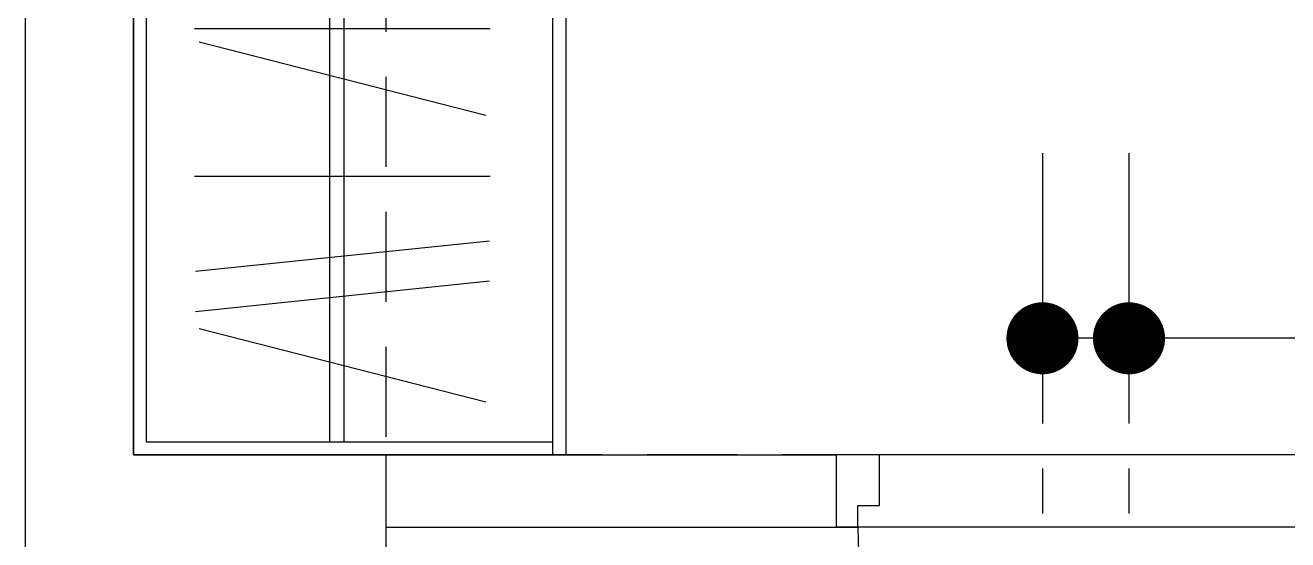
# Model space of a CAD drawing. Header units: millimetres. Extents: x 98197 to 106565, y 53890 to 60222.
# Drawn here: x 99399.7 to 99574.8, y 56623.8 to 56695.2 of the extents above; entities that cross this region are included whole.
import ezdxf

# ---------------------------------------------------------------- set-up
doc = ezdxf.new("R2010")
doc.units = ezdxf.units.MM
doc.header["$LTSCALE"] = 50
doc.header["$MEASUREMENT"] = 0
doc.linetypes.add('CENTER2', pattern=[1.125, 0.75, -0.125, 0.125, -0.125])
doc.linetypes.add('HIDDEN', pattern=[0.375, 0.25, -0.125])
doc.layers.get('0').update_dxf_attribs({"color": 8, "linetype": 'CONTINUOUS'})
for name, color, linetype in [('00', 7, 'HIDDEN'), ('35', 4, 'CENTER2'), ('furniture', 55, 'CONTINUOUS')]:
    doc.layers.add(name, color=color, linetype=linetype)

# ---------------------------------------------------------------- blocks, each defined once
blk = doc.blocks.new('*U65', base_point=(71637.47, 1628.82))
for p, q in [((71602.97, 1702.82), (71602.97, 1633.82)), ((71605.97, 1633.82), (71605.97, 1702.82)), ((71599.97, 1623.82), (71599.97, 1633.82)), ((71599.97, 1633.82), (71602.97, 1633.82)), ((71602.97, 1633.82), (71605.97, 1633.82)), ((71605.97, 1633.82), (71674.97, 1633.82)), ((71674.97, 1623.82), (71674.97, 1633.82)), ((71599.97, 1623.82), (71674.97, 1623.82))]:
    blk.add_line(p, q)
for points in [[(71599.97, 1633.82), (71602.97, 1633.82), (71602.97, 1630.82), (71605.97, 1630.82), (71605.97, 1623.82), (71599.97, 1623.82)], [(71674.97, 1633.82), (71671.97, 1633.82), (71671.97, 1630.82), (71668.97, 1630.82), (71668.97, 1623.82), (71674.97, 1623.82)]]:
    blk.add_lwpolyline(points)
blk.add_arc((71602.97, 1633.82), 69, 0, 90)
blk = doc.blocks.new('A$C0C512B12')
at = {"layer": 'furniture'}
for p, q in [((-102.96, 70.62), (-92.77, 110.4)), ((-86.18, 70.11), (-90.42, 110.91)), ((-80.61, 70.11), (-84.84, 110.91)), ((-71.63, 70), (-71.63, 111.01)), ((-63.19, 70.62), (-53, 110.4)), ((-51.14, 70), (-51.14, 111.01)), ((-47.82, 70.62), (-37.62, 110.4)), ((-31.03, 70.11), (-35.27, 110.91)), ((-25.46, 70.11), (-29.7, 110.91)), ((-12.1, 92.31), (-108.5, 92.31)), ((-12.1, 90.31), (-108.5, 90.31))]:
    blk.add_line(p, q, dxfattribs=at)
for points in [[(-110.3, 61.31), (-110.3, 119.51), (-10.3, 119.51), (-10.3, 61.31)], [(-108.5, 61.31), (-108.5, 117.71), (-12.1, 117.71), (-12.1, 61.31)], [(-110.3, 61.31), (-40.3, 61.31)], [(-40.3, 59.51), (-110.3, 59.51), (-110.3, 61.31)], [(-40.3, 61.31), (-10.3, 61.31), (-10.3, 59.51), (-40.3, 59.51)]]:
    blk.add_lwpolyline(points, dxfattribs=at)

msp = doc.modelspace()

# ---------------------------------------------------------------- linework, layer by layer
for p, q in [((99399.654, 57040.566), (99399.654, 56620.566)), ((99414.654, 57025.566), (99414.654, 56635.566)), ((99414.654, 56635.566), (99449.654, 56635.566)), ((99449.654, 56635.566), (99449.654, 56370.566)), ((99449.654, 56635.566), (99512.154, 56635.566)), ((99449.654, 56625.566), (99512.154, 56625.566))]:
    msp.add_line(p, q)
at = {"layer": '00'}
for p, q in [((99399.654, 57025.566), (99399.654, 56405.566)), ((99449.654, 57025.566), (99449.654, 56405.566)), ((99967.154, 56635.566), (99449.654, 56635.566))]:
    msp.add_line(p, q, dxfattribs=at)
at = {"layer": '35'}
for p, q in [((99540.748, 56677.446), (99540.748, 56587.251)), ((99552.748, 56677.446), (99552.748, 56587.251))]:
    msp.add_line(p, q, dxfattribs=at)
at = {"layer": '35', "color": 1, "linetype": 'Continuous'}
msp.add_line((99590.748, 56651.765), (99540.748, 56651.765), dxfattribs=at)
at = {"layer": '35', "color": 1, "linetype": 'Continuous', "const_width": 5}
for points in [[(99543.248, 56651.765, -1), (99538.248, 56651.765, -1)], [(99555.248, 56651.765, -1), (99550.248, 56651.765, -1)]]:
    msp.add_lwpolyline(points, format="xyb", close=True, dxfattribs=at)

# ---------------------------------------------------------------- block references
for name, p, rotation in [('A$C0C512B12', (99534.162, 56745.866), 89.99999999999999), ('*U65', (99549.654, 56630.566), 180)]:
    msp.add_blockref(name, p, dxfattribs=dict(rotation=rotation))

doc.saveas('drawing.dxf')
